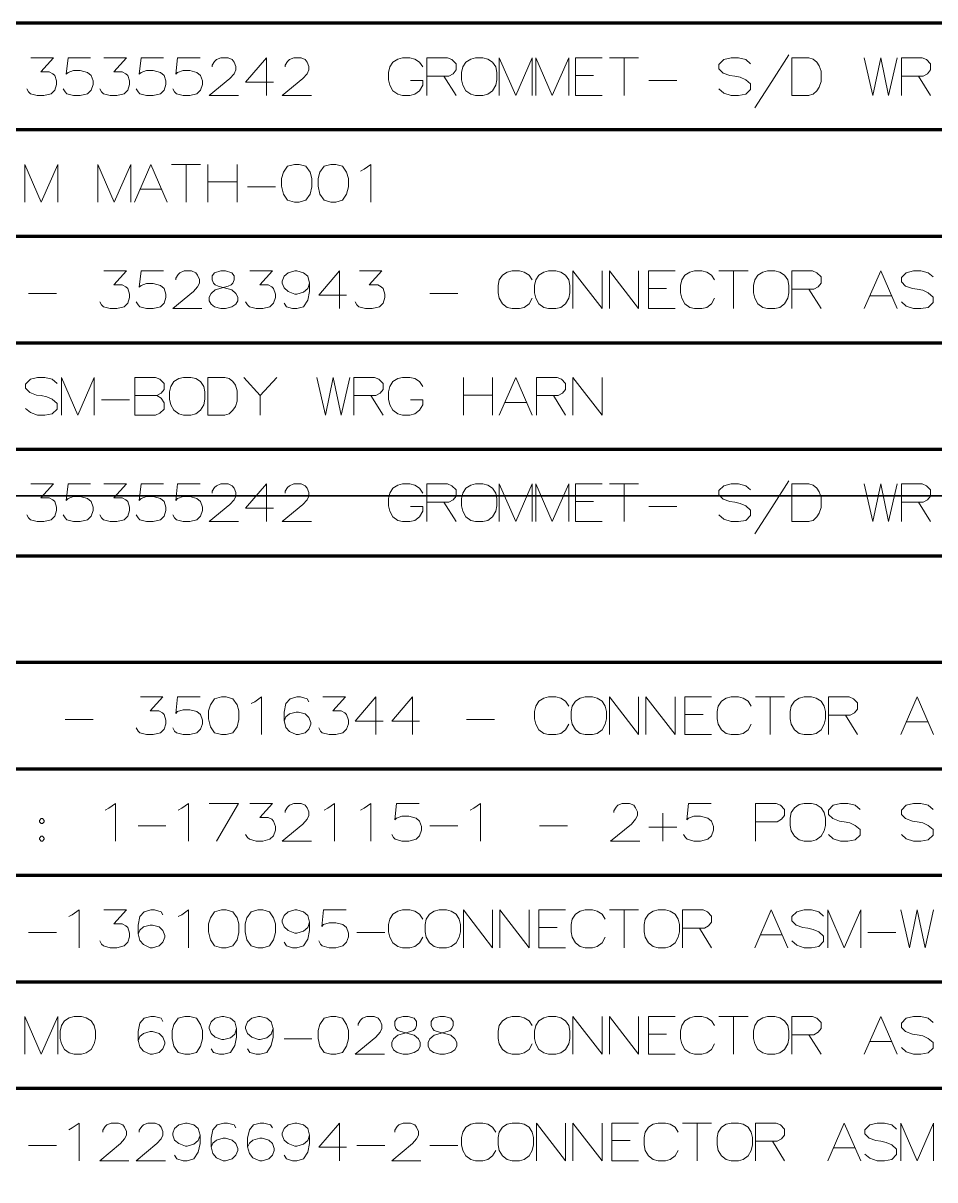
# Model space of a CAD drawing. Header units: millimetres. Extents: x 0 to 174, y 0 to 33.
# Drawn here: x 76.535 to 79.961, y 24.389 to 28.736 of the extents above; entities that cross this region are included whole.
import ezdxf

# ---------------------------------------------------------------- set-up
doc = ezdxf.new("R2010")
doc.units = ezdxf.units.MM
doc.layers.add('PDF_Geomertry', color=7, linetype='Continuous', true_color=0x405f80)

msp = doc.modelspace()

# ---------------------------------------------------------------- linework, layer by layer
at = {"layer": 'PDF_Geomertry', "color": 165, "lineweight": 70, "true_color": 0x5267a5}
for points in [[(70.2461, 27.9353), (70.2461, 27.535), (71.3026, 27.535), (71.3026, 27.9353), (75.611, 27.9353), (75.611, 28.3354), (83.901, 28.3354), (83.901, 28.7357), (75.611, 28.7357)], [(70.2461, 27.535), (70.2461, 27.1347), (71.3026, 27.1347), (71.3026, 27.535), (75.611, 27.535), (75.611, 27.9353), (83.901, 27.9353), (83.901, 28.3354), (85.7837, 28.3354), (85.7837, 28.7357), (83.901, 28.7357)], [(70.2461, 27.1347), (70.2461, 26.7346), (71.3026, 26.7346), (71.3026, 27.1347), (75.611, 27.1347), (75.611, 27.535), (83.901, 27.535), (83.901, 27.9353), (85.7837, 27.9353), (85.7837, 28.3354), (98.9892, 28.3354), (98.9892, 28.7357), (85.7837, 28.7357)], [(70.2461, 26.7346), (70.2461, 26.3343), (71.3026, 26.3343), (71.3026, 26.7346), (75.611, 26.7346), (75.611, 27.1347), (83.901, 27.1347), (83.901, 27.535), (85.7837, 27.535), (85.7837, 27.9353), (98.9892, 27.9353), (98.9892, 28.3354)], [(70.2461, 26.3343), (70.2461, 25.934), (71.3026, 25.934), (71.3026, 26.3343), (75.611, 26.3343), (75.611, 26.7346), (83.901, 26.7346), (83.901, 27.1347), (85.7837, 27.1347), (85.7837, 27.535), (98.9892, 27.535), (98.9892, 27.9353)], [(70.2461, 25.934), (70.2461, 25.5339), (71.3026, 25.5339), (71.3026, 25.934), (75.611, 25.934), (75.611, 26.3343), (83.901, 26.3343), (83.901, 26.7346), (85.7837, 26.7346), (85.7837, 27.1347), (98.9892, 27.1347), (98.9892, 27.535)], [(70.2461, 25.5339), (70.2461, 25.1336), (71.3026, 25.1336), (71.3026, 25.5339), (75.611, 25.5339), (75.611, 25.934), (83.901, 25.934), (83.901, 26.3343), (85.7837, 26.3343), (85.7837, 26.7346), (98.9892, 26.7346), (98.9892, 27.1347)], [(70.2461, 25.1336), (70.2461, 24.7333), (71.3026, 24.7333), (71.3026, 25.1336), (75.611, 25.1336), (75.611, 25.5339), (83.901, 25.5339), (83.901, 25.934), (85.7837, 25.934), (85.7837, 26.3343), (98.9892, 26.3343), (98.9892, 26.7346)], [(70.2461, 24.7333), (70.2461, 24.3332), (71.3026, 24.3332), (71.3026, 24.7333), (75.611, 24.7333), (75.611, 25.1336), (83.901, 25.1336), (83.901, 25.5339), (85.7837, 25.5339), (85.7837, 25.934), (98.9892, 25.934), (98.9892, 26.3343)], [(70.2461, 24.3332), (70.2461, 23.9329), (71.3026, 23.9329), (71.3026, 24.3332), (75.611, 24.3332), (75.611, 24.7333), (83.901, 24.7333), (83.901, 25.1336), (85.7837, 25.1336), (85.7837, 25.5339), (98.9892, 25.5339), (98.9892, 25.934)]]:
    msp.add_lwpolyline(points, dxfattribs=at)
at = {"layer": 'PDF_Geomertry', "color": 18, "lineweight": 13, "true_color": 0x260000}
for points in [[(76.5483, 28.4888), (76.5551, 28.4774), (76.5621, 28.4704), (76.5872, 28.4636), (76.6124, 28.4636), (76.6397, 28.4704), (76.6535, 28.4842), (76.6603, 28.5047), (76.6603, 28.5185), (76.6535, 28.539), (76.6467, 28.5458), (76.6329, 28.5528), (76.601, 28.5528), (76.6489, 28.6053), (76.5643, 28.6053)], [(76.6854, 28.4888), (76.6924, 28.4774), (76.6992, 28.4704), (76.7243, 28.4636), (76.7494, 28.4636), (76.7769, 28.4704), (76.7907, 28.4842), (76.7975, 28.5047), (76.7975, 28.5185), (76.7907, 28.539), (76.7769, 28.5504), (76.7494, 28.5574), (76.7243, 28.5574), (76.7037, 28.5504), (76.6969, 28.5436), (76.7037, 28.6053), (76.7883, 28.6053)], [(76.8226, 28.4888), (76.8294, 28.4774), (76.8364, 28.4704), (76.8615, 28.4636), (76.8867, 28.4636), (76.914, 28.4704), (76.9278, 28.4842), (76.9346, 28.5047), (76.9346, 28.5185), (76.9278, 28.539), (76.921, 28.5458), (76.9072, 28.5528), (76.8753, 28.5528), (76.9232, 28.6053), (76.8386, 28.6053)], [(76.9597, 28.4888), (76.9667, 28.4774), (76.9735, 28.4704), (76.9986, 28.4636), (77.0237, 28.4636), (77.0512, 28.4704), (77.065, 28.4842), (77.0718, 28.5047), (77.0718, 28.5185), (77.065, 28.539), (77.0512, 28.5504), (77.0237, 28.5574), (76.9986, 28.5574), (76.9781, 28.5504), (76.9712, 28.5436), (76.9781, 28.6053), (77.0626, 28.6053)], [(77.0969, 28.4888), (77.1037, 28.4774), (77.1107, 28.4704), (77.1358, 28.4636), (77.161, 28.4636), (77.1883, 28.4704), (77.2021, 28.4842), (77.2089, 28.5047), (77.2089, 28.5185), (77.2021, 28.539), (77.1883, 28.5504), (77.161, 28.5574), (77.1358, 28.5574), (77.1153, 28.5504), (77.1083, 28.5436), (77.1153, 28.6053), (77.1999, 28.6053)], [(77.3439, 28.4636), (77.2342, 28.4636), (77.3118, 28.5276), (77.3278, 28.5458), (77.3347, 28.5596), (77.3347, 28.5733), (77.3278, 28.5893), (77.321, 28.5985), (77.305, 28.6053), (77.2775, 28.6053), (77.2615, 28.5985), (77.2547, 28.5917), (77.2456, 28.5779), (77.2456, 28.571)], [(77.4764, 28.5139), (77.3712, 28.5139), (77.449, 28.6053), (77.449, 28.5367), (77.449, 28.4636)], [(77.6182, 28.4636), (77.5085, 28.4636), (77.5861, 28.5276), (77.6021, 28.5458), (77.609, 28.5596), (77.609, 28.5733), (77.6021, 28.5893), (77.5953, 28.5985), (77.5793, 28.6053), (77.5518, 28.6053), (77.5358, 28.5985), (77.529, 28.5917), (77.5199, 28.5779), (77.5199, 28.571)], [(77.9907, 28.5207), (78.0365, 28.5207), (78.0365, 28.5025), (78.025, 28.4818), (78.0068, 28.4682), (77.9885, 28.4636), (77.961, 28.4636), (77.9428, 28.4682), (77.9244, 28.4818), (77.9131, 28.5025), (77.9085, 28.5231), (77.9085, 28.5504), (77.9131, 28.571), (77.9244, 28.5893), (77.9428, 28.6007), (77.961, 28.6053), (77.9885, 28.6053), (78.0068, 28.6007), (78.025, 28.5893), (78.0365, 28.571)], [(78.0525, 28.5367), (78.1347, 28.5367), (78.1507, 28.5458), (78.1622, 28.5596), (78.1622, 28.5825), (78.1462, 28.5985), (78.1301, 28.6053), (78.0525, 28.6053), (78.0525, 28.4636)], [(78.4479, 28.4636), (78.4479, 28.6053), (78.3862, 28.4636), (78.3244, 28.6053), (78.3244, 28.4636)], [(78.5851, 28.4636), (78.5851, 28.6053), (78.5233, 28.4636), (78.4617, 28.6053), (78.4617, 28.4636)], [(78.7108, 28.4636), (78.6103, 28.4636), (78.6103, 28.6053), (78.7108, 28.6053)], [(78.7382, 28.6053), (78.8479, 28.6053)], [(78.7931, 28.4636), (78.7931, 28.6053)], [(79.2686, 28.5825), (79.2503, 28.5985), (79.2229, 28.6053), (79.1954, 28.6053), (79.1681, 28.5985), (79.1497, 28.5801), (79.1497, 28.5642), (79.1657, 28.5482), (79.1908, 28.539), (79.2092, 28.5367), (79.2297, 28.5322), (79.2503, 28.5231), (79.2686, 28.5071), (79.2686, 28.4864), (79.2503, 28.4682), (79.2229, 28.4636), (79.1954, 28.4636), (79.1681, 28.4728), (79.1497, 28.4888)], [(79.2846, 28.4179), (79.3486, 28.5161), (79.4126, 28.6168)], [(79.4857, 28.4636), (79.504, 28.4682), (79.5178, 28.4818), (79.5269, 28.4956), (79.5337, 28.5161), (79.5337, 28.555), (79.5269, 28.5756), (79.5178, 28.5893), (79.504, 28.6007), (79.4881, 28.6053), (79.424, 28.6053), (79.424, 28.4636), (79.4881, 28.4636)], [(79.6961, 28.6053), (79.7281, 28.4636), (79.7578, 28.6053), (79.7875, 28.4636), (79.8194, 28.6053)], [(79.8356, 28.5367), (79.9178, 28.5367), (79.9337, 28.5458), (79.9453, 28.5596), (79.9453, 28.5825), (79.9292, 28.5985), (79.9132, 28.6053), (79.8356, 28.6053), (79.8356, 28.4636)], [(78.1165, 28.5367), (78.1622, 28.4636)], [(78.6789, 28.539), (78.6103, 28.539)], [(78.8868, 28.5207), (78.9919, 28.5207)], [(79.8994, 28.5367), (79.9453, 28.4636)], [(76.6649, 28.0633), (76.6649, 28.2051), (76.6032, 28.0633), (76.5415, 28.2051), (76.5415, 28.0633)], [(76.9392, 28.0633), (76.9392, 28.2051), (76.8775, 28.0633), (76.8158, 28.2051), (76.8158, 28.0633)], [(76.9529, 28.0633), (77.0147, 28.2051), (77.0764, 28.0633)], [(77.0924, 28.2051), (77.2021, 28.2051)], [(77.1472, 28.0633), (77.1472, 28.2051)], [(77.2296, 28.2051), (77.2296, 28.0633)], [(77.3393, 28.2051), (77.3393, 28.0633)], [(77.8033, 28.18), (77.8171, 28.1868), (77.8422, 28.2051), (77.8422, 28.0633)], [(77.3393, 28.1388), (77.2296, 28.1388)], [(76.9735, 28.1114), (77.0558, 28.1114)], [(77.3781, 28.1206), (77.4833, 28.1206)], [(76.8226, 27.6882), (76.8294, 27.6768), (76.8364, 27.67), (76.8615, 27.6631), (76.8867, 27.6631), (76.914, 27.67), (76.9278, 27.6837), (76.9346, 27.7043), (76.9346, 27.7179), (76.9278, 27.7386), (76.921, 27.7454), (76.9072, 27.7522), (76.8753, 27.7522), (76.9232, 27.8049), (76.8386, 27.8049)], [(76.9597, 27.6882), (76.9667, 27.6768), (76.9735, 27.67), (76.9986, 27.6631), (77.0237, 27.6631), (77.0512, 27.67), (77.065, 27.6837), (77.0718, 27.7043), (77.0718, 27.7179), (77.065, 27.7386), (77.0512, 27.75), (77.0237, 27.7568), (76.9986, 27.7568), (76.9781, 27.75), (76.9712, 27.7431), (76.9781, 27.8049), (77.0626, 27.8049)], [(77.2067, 27.6631), (77.0969, 27.6631), (77.1747, 27.7271), (77.1907, 27.7454), (77.1975, 27.7592), (77.1975, 27.7728), (77.1907, 27.7889), (77.1837, 27.7979), (77.1678, 27.8049), (77.1404, 27.8049), (77.1244, 27.7979), (77.1175, 27.7911), (77.1083, 27.7774), (77.1083, 27.7706)], [(77.3712, 27.6882), (77.3781, 27.6768), (77.385, 27.67), (77.4101, 27.6631), (77.4353, 27.6631), (77.4626, 27.67), (77.4764, 27.6837), (77.4833, 27.7043), (77.4833, 27.7179), (77.4764, 27.7386), (77.4696, 27.7454), (77.4558, 27.7522), (77.4239, 27.7522), (77.4718, 27.8049), (77.3872, 27.8049)], [(77.6112, 27.7592), (77.6044, 27.7843), (77.5885, 27.7979), (77.5633, 27.8049), (77.5564, 27.8049), (77.5312, 27.7979), (77.5153, 27.7843), (77.5085, 27.766), (77.5085, 27.7592), (77.5153, 27.7408), (77.5312, 27.7271), (77.5564, 27.7179), (77.5633, 27.7179), (77.5885, 27.7249), (77.6044, 27.7386), (77.6112, 27.7592), (77.6112, 27.7271), (77.6044, 27.6951), (77.5885, 27.67), (77.5633, 27.6631), (77.5472, 27.6631), (77.5244, 27.67), (77.5153, 27.6837)], [(77.7507, 27.7133), (77.6456, 27.7133), (77.7233, 27.8049), (77.7233, 27.7363), (77.7233, 27.6631)], [(77.7828, 27.6882), (77.7896, 27.6768), (77.7964, 27.67), (77.8215, 27.6631), (77.8468, 27.6631), (77.8742, 27.67), (77.8879, 27.6837), (77.8947, 27.7043), (77.8947, 27.7179), (77.8879, 27.7386), (77.881, 27.7454), (77.8674, 27.7522), (77.8353, 27.7522), (77.8833, 27.8049), (77.7987, 27.8049)], [(78.4479, 27.7019), (78.4365, 27.6814), (78.4182, 27.6676), (78.4, 27.6631), (78.3725, 27.6631), (78.3542, 27.6676), (78.336, 27.6814), (78.3244, 27.7019), (78.3199, 27.7225), (78.3199, 27.75), (78.3244, 27.7706), (78.336, 27.7889), (78.3542, 27.8003), (78.3725, 27.8049), (78.4, 27.8049), (78.4182, 27.8003), (78.4365, 27.7889), (78.4479, 27.7706)], [(78.7108, 27.8049), (78.7108, 27.6631), (78.6011, 27.8049), (78.6011, 27.6631)], [(78.8479, 27.8049), (78.8479, 27.6631), (78.7382, 27.8049), (78.7382, 27.6631)], [(78.9851, 27.6631), (78.8846, 27.6631), (78.8846, 27.8049), (78.9851, 27.8049)], [(79.1337, 27.7019), (79.1222, 27.6814), (79.104, 27.6676), (79.0857, 27.6631), (79.0583, 27.6631), (79.04, 27.6676), (79.0217, 27.6814), (79.0103, 27.7019), (79.0057, 27.7225), (79.0057, 27.75), (79.0103, 27.7706), (79.0217, 27.7889), (79.04, 27.8003), (79.0583, 27.8049), (79.0857, 27.8049), (79.104, 27.8003), (79.1222, 27.7889), (79.1337, 27.7706)], [(79.1497, 27.8049), (79.2594, 27.8049)], [(79.2046, 27.6631), (79.2046, 27.8049)], [(79.424, 27.7363), (79.5064, 27.7363), (79.5224, 27.7454), (79.5337, 27.7592), (79.5337, 27.7819), (79.5178, 27.7979), (79.5018, 27.8049), (79.424, 27.8049), (79.424, 27.6631)], [(79.6961, 27.6631), (79.7578, 27.8049), (79.8194, 27.6631)], [(79.9543, 27.7819), (79.9361, 27.7979), (79.9086, 27.8049), (79.8812, 27.8049), (79.8537, 27.7979), (79.8356, 27.7797), (79.8356, 27.7638), (79.8515, 27.7476), (79.8767, 27.7386), (79.895, 27.7363), (79.9156, 27.7317), (79.9361, 27.7225), (79.9543, 27.7065), (79.9543, 27.686), (79.9361, 27.6676), (79.9086, 27.6631), (79.8812, 27.6631), (79.8537, 27.6722), (79.8356, 27.6882)], [(78.9532, 27.7386), (78.8846, 27.7386)], [(79.4881, 27.7363), (79.5337, 27.6631)], [(76.5551, 27.7203), (76.6603, 27.7203)], [(78.0639, 27.7203), (78.169, 27.7203)], [(79.7167, 27.7111), (79.7989, 27.7111)], [(76.6626, 27.3818), (76.6443, 27.3978), (76.6169, 27.4046), (76.5894, 27.4046), (76.5621, 27.3978), (76.5437, 27.3794), (76.5437, 27.3635), (76.5597, 27.3475), (76.5849, 27.3383), (76.6032, 27.336), (76.6237, 27.3315), (76.6443, 27.3224), (76.6626, 27.3063), (76.6626, 27.2857), (76.6443, 27.2675), (76.6169, 27.2629), (76.5894, 27.2629), (76.5621, 27.2721), (76.5437, 27.2881)], [(76.8021, 27.2629), (76.8021, 27.4046), (76.7403, 27.2629), (76.6786, 27.4046), (76.6786, 27.2629)], [(77.2912, 27.2629), (77.3096, 27.2675), (77.3232, 27.2811), (77.3324, 27.2949), (77.3393, 27.3154), (77.3393, 27.3543), (77.3324, 27.3749), (77.3232, 27.3886), (77.3096, 27.4), (77.2935, 27.4046), (77.2296, 27.4046), (77.2296, 27.2629), (77.2935, 27.2629)], [(77.3644, 27.4046), (77.4261, 27.336), (77.4878, 27.4046)], [(77.6387, 27.4046), (77.6707, 27.2629), (77.7004, 27.4046), (77.7301, 27.2629), (77.7622, 27.4046)], [(77.7782, 27.336), (77.8604, 27.336), (77.8764, 27.3451), (77.8879, 27.3589), (77.8879, 27.3818), (77.8719, 27.3978), (77.8558, 27.4046), (77.7782, 27.4046), (77.7782, 27.2629)], [(77.9907, 27.32), (78.0365, 27.32), (78.0365, 27.3018), (78.025, 27.2811), (78.0068, 27.2675), (77.9885, 27.2629), (77.961, 27.2629), (77.9428, 27.2675), (77.9244, 27.2811), (77.9131, 27.3018), (77.9085, 27.3224), (77.9085, 27.3497), (77.9131, 27.3703), (77.9244, 27.3886), (77.9428, 27.4), (77.961, 27.4046), (77.9885, 27.4046), (78.0068, 27.4), (78.025, 27.3886), (78.0365, 27.3703)], [(78.1896, 27.4046), (78.1896, 27.2629)], [(78.2993, 27.4046), (78.2993, 27.2629)], [(78.3244, 27.2629), (78.3862, 27.4046), (78.4479, 27.2629)], [(78.4639, 27.336), (78.5462, 27.336), (78.5622, 27.3451), (78.5736, 27.3589), (78.5736, 27.3818), (78.5576, 27.3978), (78.5417, 27.4046), (78.4639, 27.4046), (78.4639, 27.2629)], [(78.7108, 27.4046), (78.7108, 27.2629), (78.6011, 27.4046), (78.6011, 27.2629)], [(76.8294, 27.32), (76.9346, 27.32)], [(76.9553, 27.336), (77.0375, 27.336)], [(77.4261, 27.336), (77.4261, 27.2629)], [(77.8422, 27.336), (77.8879, 27.2629)], [(78.2993, 27.3383), (78.1896, 27.3383)], [(78.3451, 27.3108), (78.4274, 27.3108)], [(78.5279, 27.336), (78.5736, 27.2629)], [(76.5483, 26.8878), (76.5551, 26.8764), (76.5621, 26.8694), (76.5872, 26.8626), (76.6124, 26.8626), (76.6397, 26.8694), (76.6535, 26.8832), (76.6603, 26.9038), (76.6603, 26.9175), (76.6535, 26.9381), (76.6467, 26.945), (76.6329, 26.9518), (76.601, 26.9518), (76.6489, 27.0044), (76.5643, 27.0044)], [(76.6854, 26.8878), (76.6924, 26.8764), (76.6992, 26.8694), (76.7243, 26.8626), (76.7494, 26.8626), (76.7769, 26.8694), (76.7907, 26.8832), (76.7975, 26.9038), (76.7975, 26.9175), (76.7907, 26.9381), (76.7769, 26.9494), (76.7494, 26.9564), (76.7243, 26.9564), (76.7037, 26.9494), (76.6969, 26.9426), (76.7037, 27.0044), (76.7883, 27.0044)], [(76.8226, 26.8878), (76.8294, 26.8764), (76.8364, 26.8694), (76.8615, 26.8626), (76.8867, 26.8626), (76.914, 26.8694), (76.9278, 26.8832), (76.9346, 26.9038), (76.9346, 26.9175), (76.9278, 26.9381), (76.921, 26.945), (76.9072, 26.9518), (76.8753, 26.9518), (76.9232, 27.0044), (76.8386, 27.0044)], [(76.9597, 26.8878), (76.9667, 26.8764), (76.9735, 26.8694), (76.9986, 26.8626), (77.0237, 26.8626), (77.0512, 26.8694), (77.065, 26.8832), (77.0718, 26.9038), (77.0718, 26.9175), (77.065, 26.9381), (77.0512, 26.9494), (77.0237, 26.9564), (76.9986, 26.9564), (76.9781, 26.9494), (76.9712, 26.9426), (76.9781, 27.0044), (77.0626, 27.0044)], [(77.0969, 26.8878), (77.1037, 26.8764), (77.1107, 26.8694), (77.1358, 26.8626), (77.161, 26.8626), (77.1883, 26.8694), (77.2021, 26.8832), (77.2089, 26.9038), (77.2089, 26.9175), (77.2021, 26.9381), (77.1883, 26.9494), (77.161, 26.9564), (77.1358, 26.9564), (77.1153, 26.9494), (77.1083, 26.9426), (77.1153, 27.0044), (77.1999, 27.0044)], [(77.3439, 26.8626), (77.2342, 26.8626), (77.3118, 26.9267), (77.3278, 26.945), (77.3347, 26.9586), (77.3347, 26.9724), (77.3278, 26.9883), (77.321, 26.9975), (77.305, 27.0044), (77.2775, 27.0044), (77.2615, 26.9975), (77.2547, 26.9907), (77.2456, 26.9769), (77.2456, 26.9701)], [(77.4764, 26.9129), (77.3712, 26.9129), (77.449, 27.0044), (77.449, 26.9358), (77.449, 26.8626)], [(77.6182, 26.8626), (77.5085, 26.8626), (77.5861, 26.9267), (77.6021, 26.945), (77.609, 26.9586), (77.609, 26.9724), (77.6021, 26.9883), (77.5953, 26.9975), (77.5793, 27.0044), (77.5518, 27.0044), (77.5358, 26.9975), (77.529, 26.9907), (77.5199, 26.9769), (77.5199, 26.9701)], [(77.9907, 26.9199), (78.0365, 26.9199), (78.0365, 26.9015), (78.025, 26.881), (78.0068, 26.8672), (77.9885, 26.8626), (77.961, 26.8626), (77.9428, 26.8672), (77.9244, 26.881), (77.9131, 26.9015), (77.9085, 26.9221), (77.9085, 26.9494), (77.9131, 26.9701), (77.9244, 26.9883), (77.9428, 26.9999), (77.961, 27.0044), (77.9885, 27.0044), (78.0068, 26.9999), (78.025, 26.9883), (78.0365, 26.9701)], [(78.0525, 26.9358), (78.1347, 26.9358), (78.1507, 26.945), (78.1622, 26.9586), (78.1622, 26.9815), (78.1462, 26.9975), (78.1301, 27.0044), (78.0525, 27.0044), (78.0525, 26.8626)], [(78.4479, 26.8626), (78.4479, 27.0044), (78.3862, 26.8626), (78.3244, 27.0044), (78.3244, 26.8626)], [(78.5851, 26.8626), (78.5851, 27.0044), (78.5233, 26.8626), (78.4617, 27.0044), (78.4617, 26.8626)], [(78.7108, 26.8626), (78.6103, 26.8626), (78.6103, 27.0044), (78.7108, 27.0044)], [(78.7382, 27.0044), (78.8479, 27.0044)], [(78.7931, 26.8626), (78.7931, 27.0044)], [(79.2686, 26.9815), (79.2503, 26.9975), (79.2229, 27.0044), (79.1954, 27.0044), (79.1681, 26.9975), (79.1497, 26.9792), (79.1497, 26.9632), (79.1657, 26.9472), (79.1908, 26.9381), (79.2092, 26.9358), (79.2297, 26.9313), (79.2503, 26.9221), (79.2686, 26.9061), (79.2686, 26.8856), (79.2503, 26.8672), (79.2229, 26.8626), (79.1954, 26.8626), (79.1681, 26.8718), (79.1497, 26.8878)], [(79.2846, 26.8169), (79.3486, 26.9153), (79.4126, 27.0158)], [(79.4857, 26.8626), (79.504, 26.8672), (79.5178, 26.881), (79.5269, 26.8946), (79.5337, 26.9153), (79.5337, 26.954), (79.5269, 26.9747), (79.5178, 26.9883), (79.504, 26.9999), (79.4881, 27.0044), (79.424, 27.0044), (79.424, 26.8626), (79.4881, 26.8626)], [(79.6961, 27.0044), (79.7281, 26.8626), (79.7578, 27.0044), (79.7875, 26.8626), (79.8194, 27.0044)], [(79.8356, 26.9358), (79.9178, 26.9358), (79.9337, 26.945), (79.9453, 26.9586), (79.9453, 26.9815), (79.9292, 26.9975), (79.9132, 27.0044), (79.8356, 27.0044), (79.8356, 26.8626)], [(78.1165, 26.9358), (78.1622, 26.8626)], [(78.6789, 26.9381), (78.6103, 26.9381)], [(78.8868, 26.9199), (78.9919, 26.9199)], [(79.8994, 26.9358), (79.9453, 26.8626)], [(76.9597, 26.0874), (76.9667, 26.0758), (76.9735, 26.069), (76.9986, 26.0622), (77.0237, 26.0622), (77.0512, 26.069), (77.065, 26.0828), (77.0718, 26.1033), (77.0718, 26.1171), (77.065, 26.1376), (77.0581, 26.1444), (77.0444, 26.1514), (77.0124, 26.1514), (77.0604, 26.2039), (76.9758, 26.2039)], [(77.0969, 26.0874), (77.1037, 26.0758), (77.1107, 26.069), (77.1358, 26.0622), (77.161, 26.0622), (77.1883, 26.069), (77.2021, 26.0828), (77.2089, 26.1033), (77.2089, 26.1171), (77.2021, 26.1376), (77.1883, 26.149), (77.161, 26.1558), (77.1358, 26.1558), (77.1153, 26.149), (77.1083, 26.1422), (77.1153, 26.2039), (77.1999, 26.2039)], [(77.3918, 26.1788), (77.4056, 26.1856), (77.4307, 26.2039), (77.4307, 26.0622)], [(77.609, 26.1856), (77.6021, 26.1971), (77.5769, 26.2039), (77.5633, 26.2039), (77.5382, 26.1971), (77.5221, 26.1788), (77.5153, 26.1468), (77.5153, 26.1147), (77.5221, 26.0896), (77.5358, 26.0736), (77.561, 26.0622), (77.5701, 26.0622), (77.5953, 26.069), (77.609, 26.0828), (77.6158, 26.101), (77.6158, 26.1079), (77.609, 26.1263), (77.5953, 26.1399), (77.5701, 26.1468), (77.561, 26.1468), (77.5358, 26.1399), (77.5221, 26.1285), (77.5153, 26.1125)], [(77.6456, 26.0874), (77.6525, 26.0758), (77.6593, 26.069), (77.6844, 26.0622), (77.7096, 26.0622), (77.7369, 26.069), (77.7507, 26.0828), (77.7576, 26.1033), (77.7576, 26.1171), (77.7507, 26.1376), (77.7439, 26.1444), (77.7301, 26.1514), (77.6982, 26.1514), (77.7461, 26.2039), (77.6615, 26.2039)], [(77.8879, 26.1125), (77.7828, 26.1125), (77.8604, 26.2039), (77.8604, 26.1353), (77.8604, 26.0622)], [(78.025, 26.1125), (77.9199, 26.1125), (77.9976, 26.2039), (77.9976, 26.1353), (77.9976, 26.0622)], [(78.5851, 26.101), (78.5736, 26.0804), (78.5554, 26.0668), (78.5371, 26.0622), (78.5097, 26.0622), (78.4914, 26.0668), (78.4731, 26.0804), (78.4617, 26.101), (78.4571, 26.1217), (78.4571, 26.149), (78.4617, 26.1696), (78.4731, 26.1879), (78.4914, 26.1993), (78.5097, 26.2039), (78.5371, 26.2039), (78.5554, 26.1993), (78.5736, 26.1879), (78.5851, 26.1696)], [(78.8479, 26.2039), (78.8479, 26.0622), (78.7382, 26.2039), (78.7382, 26.0622)], [(78.9851, 26.2039), (78.9851, 26.0622), (78.8754, 26.2039), (78.8754, 26.0622)], [(79.1222, 26.0622), (79.0217, 26.0622), (79.0217, 26.2039), (79.1222, 26.2039)], [(79.2708, 26.101), (79.2594, 26.0804), (79.2411, 26.0668), (79.2229, 26.0622), (79.1954, 26.0622), (79.1771, 26.0668), (79.1589, 26.0804), (79.1475, 26.101), (79.1429, 26.1217), (79.1429, 26.149), (79.1475, 26.1696), (79.1589, 26.1879), (79.1771, 26.1993), (79.1954, 26.2039), (79.2229, 26.2039), (79.2411, 26.1993), (79.2594, 26.1879), (79.2708, 26.1696)], [(79.2869, 26.2039), (79.3967, 26.2039)], [(79.3418, 26.0622), (79.3418, 26.2039)], [(79.5612, 26.1353), (79.6435, 26.1353), (79.6594, 26.1444), (79.671, 26.1582), (79.671, 26.1811), (79.6549, 26.1971), (79.6389, 26.2039), (79.5612, 26.2039), (79.5612, 26.0622)], [(79.8332, 26.0622), (79.895, 26.2039), (79.9567, 26.0622)], [(79.0903, 26.1376), (79.0217, 26.1376)], [(79.6251, 26.1353), (79.671, 26.0622)], [(76.6924, 26.1193), (76.7975, 26.1193)], [(78.2011, 26.1193), (78.3062, 26.1193)], [(79.8537, 26.1101), (79.9361, 26.1101)], [(76.8432, 25.7785), (76.8569, 25.7854), (76.8821, 25.8036), (76.8821, 25.6619)], [(77.1175, 25.7785), (77.1312, 25.7854), (77.1564, 25.8036), (77.1564, 25.6619)], [(77.2342, 25.8036), (77.3439, 25.8036), (77.2615, 25.6619)], [(77.3712, 25.6871), (77.3781, 25.6757), (77.385, 25.6688), (77.4101, 25.6619), (77.4353, 25.6619), (77.4626, 25.6688), (77.4764, 25.6825), (77.4833, 25.7031), (77.4833, 25.7168), (77.4764, 25.7374), (77.4696, 25.7443), (77.4558, 25.7511), (77.4239, 25.7511), (77.4718, 25.8036), (77.3872, 25.8036)], [(77.6182, 25.6619), (77.5085, 25.6619), (77.5861, 25.726), (77.6021, 25.7443), (77.609, 25.7579), (77.609, 25.7717), (77.6021, 25.7876), (77.5953, 25.7968), (77.5793, 25.8036), (77.5518, 25.8036), (77.5358, 25.7968), (77.529, 25.79), (77.5199, 25.7763), (77.5199, 25.7694)], [(77.6661, 25.7785), (77.6799, 25.7854), (77.705, 25.8036), (77.705, 25.6619)], [(77.8033, 25.7785), (77.8171, 25.7854), (77.8422, 25.8036), (77.8422, 25.6619)], [(77.9199, 25.6871), (77.9268, 25.6757), (77.9336, 25.6688), (77.9587, 25.6619), (77.9839, 25.6619), (78.0114, 25.6688), (78.025, 25.6825), (78.0319, 25.7031), (78.0319, 25.7168), (78.025, 25.7374), (78.0114, 25.7488), (77.9839, 25.7557), (77.9587, 25.7557), (77.9382, 25.7488), (77.9314, 25.7419), (77.9382, 25.8036), (78.0228, 25.8036)], [(78.2147, 25.7785), (78.2285, 25.7854), (78.2536, 25.8036), (78.2536, 25.6619)], [(78.8525, 25.6619), (78.7428, 25.6619), (78.8206, 25.726), (78.8365, 25.7443), (78.8435, 25.7579), (78.8435, 25.7717), (78.8365, 25.7876), (78.8297, 25.7968), (78.8137, 25.8036), (78.7862, 25.8036), (78.7703, 25.7968), (78.7633, 25.79), (78.7543, 25.7763), (78.7543, 25.7694)], [(79.0171, 25.6871), (79.024, 25.6757), (79.0308, 25.6688), (79.056, 25.6619), (79.0811, 25.6619), (79.1086, 25.6688), (79.1222, 25.6825), (79.1292, 25.7031), (79.1292, 25.7168), (79.1222, 25.7374), (79.1086, 25.7488), (79.0811, 25.7557), (79.056, 25.7557), (79.0354, 25.7488), (79.0286, 25.7419), (79.0354, 25.8036), (79.12, 25.8036)], [(79.2869, 25.7351), (79.3692, 25.7351), (79.3851, 25.7443), (79.3967, 25.7579), (79.3967, 25.7808), (79.3806, 25.7968), (79.3646, 25.8036), (79.2869, 25.8036), (79.2869, 25.6619)], [(79.68, 25.7808), (79.6618, 25.7968), (79.6343, 25.8036), (79.6069, 25.8036), (79.5794, 25.7968), (79.5612, 25.7785), (79.5612, 25.7625), (79.5772, 25.7465), (79.6024, 25.7374), (79.6207, 25.7351), (79.6412, 25.7306), (79.6618, 25.7214), (79.68, 25.7054), (79.68, 25.6849), (79.6618, 25.6665), (79.6343, 25.6619), (79.6069, 25.6619), (79.5794, 25.6711), (79.5612, 25.6871)], [(79.9543, 25.7808), (79.9361, 25.7968), (79.9086, 25.8036), (79.8812, 25.8036), (79.8537, 25.7968), (79.8356, 25.7785), (79.8356, 25.7625), (79.8515, 25.7465), (79.8767, 25.7374), (79.895, 25.7351), (79.9156, 25.7306), (79.9361, 25.7214), (79.9543, 25.7054), (79.9543, 25.6849), (79.9361, 25.6665), (79.9086, 25.6619), (79.8812, 25.6619), (79.8537, 25.6711), (79.8356, 25.6871)], [(78.9394, 25.6619), (78.9394, 25.7671)], [(76.9667, 25.719), (77.0718, 25.719)], [(78.0639, 25.719), (78.169, 25.719)], [(78.4754, 25.719), (78.5806, 25.719)], [(78.9919, 25.7146), (78.8868, 25.7146)], [(76.7061, 25.3783), (76.7197, 25.3851), (76.7449, 25.4035), (76.7449, 25.2617)], [(76.8226, 25.2868), (76.8294, 25.2754), (76.8364, 25.2686), (76.8615, 25.2617), (76.8867, 25.2617), (76.914, 25.2686), (76.9278, 25.2822), (76.9346, 25.3029), (76.9346, 25.3165), (76.9278, 25.3371), (76.921, 25.344), (76.9072, 25.3508), (76.8753, 25.3508), (76.9232, 25.4035), (76.8386, 25.4035)], [(77.0604, 25.3851), (77.0535, 25.3965), (77.0283, 25.4035), (77.0147, 25.4035), (76.9896, 25.3965), (76.9735, 25.3783), (76.9667, 25.3463), (76.9667, 25.3143), (76.9735, 25.2892), (76.9872, 25.2732), (77.0124, 25.2617), (77.0215, 25.2617), (77.0467, 25.2686), (77.0604, 25.2822), (77.0672, 25.3006), (77.0672, 25.3074), (77.0604, 25.3257), (77.0467, 25.3394), (77.0215, 25.3463), (77.0124, 25.3463), (76.9872, 25.3394), (76.9735, 25.3281), (76.9667, 25.3119)], [(77.1175, 25.3783), (77.1312, 25.3851), (77.1564, 25.4035), (77.1564, 25.2617)], [(77.6112, 25.3578), (77.6044, 25.3829), (77.5885, 25.3965), (77.5633, 25.4035), (77.5564, 25.4035), (77.5312, 25.3965), (77.5153, 25.3829), (77.5085, 25.3646), (77.5085, 25.3578), (77.5153, 25.3394), (77.5312, 25.3257), (77.5564, 25.3165), (77.5633, 25.3165), (77.5885, 25.3235), (77.6044, 25.3371), (77.6112, 25.3578), (77.6112, 25.3257), (77.6044, 25.2938), (77.5885, 25.2686), (77.5633, 25.2617), (77.5472, 25.2617), (77.5244, 25.2686), (77.5153, 25.2822)], [(77.6456, 25.2868), (77.6525, 25.2754), (77.6593, 25.2686), (77.6844, 25.2617), (77.7096, 25.2617), (77.7369, 25.2686), (77.7507, 25.2822), (77.7576, 25.3029), (77.7576, 25.3165), (77.7507, 25.3371), (77.7369, 25.3486), (77.7096, 25.3554), (77.6844, 25.3554), (77.6639, 25.3486), (77.6569, 25.3417), (77.6639, 25.4035), (77.7485, 25.4035)], [(78.0365, 25.3006), (78.025, 25.28), (78.0068, 25.2663), (77.9885, 25.2617), (77.961, 25.2617), (77.9428, 25.2663), (77.9244, 25.28), (77.9131, 25.3006), (77.9085, 25.3211), (77.9085, 25.3486), (77.9131, 25.3692), (77.9244, 25.3875), (77.9428, 25.3989), (77.961, 25.4035), (77.9885, 25.4035), (78.0068, 25.3989), (78.025, 25.3875), (78.0365, 25.3692)], [(78.2993, 25.4035), (78.2993, 25.2617), (78.1896, 25.4035), (78.1896, 25.2617)], [(78.4365, 25.4035), (78.4365, 25.2617), (78.3268, 25.4035), (78.3268, 25.2617)], [(78.5736, 25.2617), (78.4731, 25.2617), (78.4731, 25.4035), (78.5736, 25.4035)], [(78.7222, 25.3006), (78.7108, 25.28), (78.6925, 25.2663), (78.6743, 25.2617), (78.6468, 25.2617), (78.6285, 25.2663), (78.6103, 25.28), (78.5987, 25.3006), (78.5943, 25.3211), (78.5943, 25.3486), (78.5987, 25.3692), (78.6103, 25.3875), (78.6285, 25.3989), (78.6468, 25.4035), (78.6743, 25.4035), (78.6925, 25.3989), (78.7108, 25.3875), (78.7222, 25.3692)], [(78.7382, 25.4035), (78.8479, 25.4035)], [(78.7931, 25.2617), (78.7931, 25.4035)], [(79.0125, 25.3349), (79.0949, 25.3349), (79.1108, 25.344), (79.1222, 25.3578), (79.1222, 25.3806), (79.1062, 25.3965), (79.0903, 25.4035), (79.0125, 25.4035), (79.0125, 25.2617)], [(79.2846, 25.2617), (79.3462, 25.4035), (79.4081, 25.2617)], [(79.5429, 25.3806), (79.5246, 25.3965), (79.4972, 25.4035), (79.4697, 25.4035), (79.4424, 25.3965), (79.424, 25.3783), (79.424, 25.3624), (79.44, 25.3463), (79.4651, 25.3371), (79.4835, 25.3349), (79.504, 25.3303), (79.5246, 25.3211), (79.5429, 25.3051), (79.5429, 25.2846), (79.5246, 25.2663), (79.4972, 25.2617), (79.4697, 25.2617), (79.4424, 25.2708), (79.424, 25.2868)], [(79.6824, 25.2617), (79.6824, 25.4035), (79.6207, 25.2617), (79.5589, 25.4035), (79.5589, 25.2617)], [(79.8332, 25.4035), (79.8653, 25.2617), (79.895, 25.4035), (79.9247, 25.2617), (79.9567, 25.4035)], [(76.5551, 25.3189), (76.6603, 25.3189)], [(77.7896, 25.3189), (77.8947, 25.3189)], [(78.5417, 25.3371), (78.4731, 25.3371)], [(79.0765, 25.3349), (79.1222, 25.2617)], [(79.3051, 25.3097), (79.3875, 25.3097)], [(79.7097, 25.3189), (79.8149, 25.3189)], [(76.6649, 24.8615), (76.6649, 25.0032), (76.6032, 24.8615), (76.5415, 25.0032), (76.5415, 24.8615)], [(77.0604, 24.9849), (77.0535, 24.9964), (77.0283, 25.0032), (77.0147, 25.0032), (76.9896, 24.9964), (76.9735, 24.9781), (76.9667, 24.9461), (76.9667, 24.914), (76.9735, 24.8889), (76.9872, 24.8729), (77.0124, 24.8615), (77.0215, 24.8615), (77.0467, 24.8683), (77.0604, 24.8821), (77.0672, 24.9003), (77.0672, 24.9072), (77.0604, 24.9254), (77.0467, 24.9392), (77.0215, 24.9461), (77.0124, 24.9461), (76.9872, 24.9392), (76.9735, 24.9278), (76.9667, 24.9118)], [(77.3369, 24.9575), (77.3301, 24.9826), (77.3142, 24.9964), (77.289, 25.0032), (77.2821, 25.0032), (77.2569, 24.9964), (77.241, 24.9826), (77.2342, 24.9643), (77.2342, 24.9575), (77.241, 24.9392), (77.2569, 24.9254), (77.2821, 24.9164), (77.289, 24.9164), (77.3142, 24.9232), (77.3301, 24.9369), (77.3369, 24.9575), (77.3369, 24.9254), (77.3301, 24.8935), (77.3142, 24.8683), (77.289, 24.8615), (77.2729, 24.8615), (77.2501, 24.8683), (77.241, 24.8821)], [(77.4742, 24.9575), (77.4672, 24.9826), (77.4512, 24.9964), (77.4261, 25.0032), (77.4193, 25.0032), (77.3942, 24.9964), (77.3781, 24.9826), (77.3712, 24.9643), (77.3712, 24.9575), (77.3781, 24.9392), (77.3942, 24.9254), (77.4193, 24.9164), (77.4261, 24.9164), (77.4512, 24.9232), (77.4672, 24.9369), (77.4742, 24.9575), (77.4742, 24.9254), (77.4672, 24.8935), (77.4512, 24.8683), (77.4261, 24.8615), (77.4101, 24.8615), (77.3872, 24.8683), (77.3781, 24.8821)], [(77.8925, 24.8615), (77.7828, 24.8615), (77.8604, 24.9254), (77.8764, 24.9438), (77.8833, 24.9575), (77.8833, 24.9713), (77.8764, 24.9872), (77.8696, 24.9964), (77.8536, 25.0032), (77.8261, 25.0032), (77.8101, 24.9964), (77.8033, 24.9894), (77.7942, 24.9758), (77.7942, 24.9689)], [(78.4479, 24.9003), (78.4365, 24.8797), (78.4182, 24.8661), (78.4, 24.8615), (78.3725, 24.8615), (78.3542, 24.8661), (78.336, 24.8797), (78.3244, 24.9003), (78.3199, 24.921), (78.3199, 24.9483), (78.3244, 24.9689), (78.336, 24.9872), (78.3542, 24.9986), (78.3725, 25.0032), (78.4, 25.0032), (78.4182, 24.9986), (78.4365, 24.9872), (78.4479, 24.9689)], [(78.7108, 25.0032), (78.7108, 24.8615), (78.6011, 25.0032), (78.6011, 24.8615)], [(78.8479, 25.0032), (78.8479, 24.8615), (78.7382, 25.0032), (78.7382, 24.8615)], [(78.9851, 24.8615), (78.8846, 24.8615), (78.8846, 25.0032), (78.9851, 25.0032)], [(79.1337, 24.9003), (79.1222, 24.8797), (79.104, 24.8661), (79.0857, 24.8615), (79.0583, 24.8615), (79.04, 24.8661), (79.0217, 24.8797), (79.0103, 24.9003), (79.0057, 24.921), (79.0057, 24.9483), (79.0103, 24.9689), (79.0217, 24.9872), (79.04, 24.9986), (79.0583, 25.0032), (79.0857, 25.0032), (79.104, 24.9986), (79.1222, 24.9872), (79.1337, 24.9689)], [(79.1497, 25.0032), (79.2594, 25.0032)], [(79.2046, 24.8615), (79.2046, 25.0032)], [(79.424, 24.9346), (79.5064, 24.9346), (79.5224, 24.9438), (79.5337, 24.9575), (79.5337, 24.9803), (79.5178, 24.9964), (79.5018, 25.0032), (79.424, 25.0032), (79.424, 24.8615)], [(79.6961, 24.8615), (79.7578, 25.0032), (79.8194, 24.8615)], [(79.9543, 24.9803), (79.9361, 24.9964), (79.9086, 25.0032), (79.8812, 25.0032), (79.8537, 24.9964), (79.8356, 24.9781), (79.8356, 24.9621), (79.8515, 24.9461), (79.8767, 24.9369), (79.895, 24.9346), (79.9156, 24.93), (79.9361, 24.921), (79.9543, 24.9049), (79.9543, 24.8843), (79.9361, 24.8661), (79.9086, 24.8615), (79.8812, 24.8615), (79.8537, 24.8706), (79.8356, 24.8867)], [(77.5153, 24.9186), (77.6204, 24.9186)], [(78.9532, 24.9369), (78.8846, 24.9369)], [(79.4881, 24.9346), (79.5337, 24.8615)], [(79.7167, 24.9094), (79.7989, 24.9094)], [(76.7061, 24.5778), (76.7197, 24.5847), (76.7449, 24.6029), (76.7449, 24.4613)], [(76.9324, 24.4613), (76.8226, 24.4613), (76.9004, 24.5253), (76.9164, 24.5435), (76.9232, 24.5572), (76.9232, 24.571), (76.9164, 24.5869), (76.9094, 24.5961), (76.8935, 24.6029), (76.8661, 24.6029), (76.8501, 24.5961), (76.8432, 24.5893), (76.834, 24.5756), (76.834, 24.5686)], [(77.0696, 24.4613), (76.9597, 24.4613), (77.0375, 24.5253), (77.0535, 24.5435), (77.0604, 24.5572), (77.0604, 24.571), (77.0535, 24.5869), (77.0467, 24.5961), (77.0307, 24.6029), (77.0032, 24.6029), (76.9872, 24.5961), (76.9804, 24.5893), (76.9712, 24.5756), (76.9712, 24.5686)], [(77.1999, 24.5572), (77.1929, 24.5824), (77.1769, 24.5961), (77.1518, 24.6029), (77.145, 24.6029), (77.1199, 24.5961), (77.1037, 24.5824), (77.0969, 24.5642), (77.0969, 24.5572), (77.1037, 24.5389), (77.1199, 24.5253), (77.145, 24.5161), (77.1518, 24.5161), (77.1769, 24.5229), (77.1929, 24.5367), (77.1999, 24.5572), (77.1999, 24.5253), (77.1929, 24.4932), (77.1769, 24.4681), (77.1518, 24.4613), (77.1358, 24.4613), (77.1129, 24.4681), (77.1037, 24.4818)], [(77.3347, 24.5847), (77.3278, 24.5961), (77.3026, 24.6029), (77.289, 24.6029), (77.2639, 24.5961), (77.2478, 24.5778), (77.241, 24.5458), (77.241, 24.5138), (77.2478, 24.4886), (77.2615, 24.4726), (77.2867, 24.4613), (77.2958, 24.4613), (77.321, 24.4681), (77.3347, 24.4818), (77.3415, 24.5001), (77.3415, 24.5069), (77.3347, 24.5253), (77.321, 24.5389), (77.2958, 24.5458), (77.2867, 24.5458), (77.2615, 24.5389), (77.2478, 24.5275), (77.241, 24.5115)], [(77.4718, 24.5847), (77.465, 24.5961), (77.4399, 24.6029), (77.4261, 24.6029), (77.401, 24.5961), (77.385, 24.5778), (77.3781, 24.5458), (77.3781, 24.5138), (77.385, 24.4886), (77.3987, 24.4726), (77.4239, 24.4613), (77.4329, 24.4613), (77.4582, 24.4681), (77.4718, 24.4818), (77.4787, 24.5001), (77.4787, 24.5069), (77.4718, 24.5253), (77.4582, 24.5389), (77.4329, 24.5458), (77.4239, 24.5458), (77.3987, 24.5389), (77.385, 24.5275), (77.3781, 24.5115)], [(77.6112, 24.5572), (77.6044, 24.5824), (77.5885, 24.5961), (77.5633, 24.6029), (77.5564, 24.6029), (77.5312, 24.5961), (77.5153, 24.5824), (77.5085, 24.5642), (77.5085, 24.5572), (77.5153, 24.5389), (77.5312, 24.5253), (77.5564, 24.5161), (77.5633, 24.5161), (77.5885, 24.5229), (77.6044, 24.5367), (77.6112, 24.5572), (77.6112, 24.5253), (77.6044, 24.4932), (77.5885, 24.4681), (77.5633, 24.4613), (77.5472, 24.4613), (77.5244, 24.4681), (77.5153, 24.4818)], [(77.7507, 24.5115), (77.6456, 24.5115), (77.7233, 24.6029), (77.7233, 24.5344), (77.7233, 24.4613)], [(78.0296, 24.4613), (77.9199, 24.4613), (77.9976, 24.5253), (78.0136, 24.5435), (78.0204, 24.5572), (78.0204, 24.571), (78.0136, 24.5869), (78.0068, 24.5961), (77.9907, 24.6029), (77.9633, 24.6029), (77.9474, 24.5961), (77.9404, 24.5893), (77.9314, 24.5756), (77.9314, 24.5686)], [(78.3108, 24.5001), (78.2993, 24.4796), (78.2811, 24.4658), (78.2628, 24.4613), (78.2353, 24.4613), (78.2171, 24.4658), (78.1987, 24.4796), (78.1874, 24.5001), (78.1828, 24.5207), (78.1828, 24.5481), (78.1874, 24.5686), (78.1987, 24.5869), (78.2171, 24.5983), (78.2353, 24.6029), (78.2628, 24.6029), (78.2811, 24.5983), (78.2993, 24.5869), (78.3108, 24.5686)], [(78.5736, 24.6029), (78.5736, 24.4613), (78.4639, 24.6029), (78.4639, 24.4613)], [(78.7108, 24.6029), (78.7108, 24.4613), (78.6011, 24.6029), (78.6011, 24.4613)], [(78.8479, 24.4613), (78.7474, 24.4613), (78.7474, 24.6029), (78.8479, 24.6029)], [(78.9965, 24.5001), (78.9851, 24.4796), (78.9668, 24.4658), (78.9486, 24.4613), (78.9211, 24.4613), (78.9028, 24.4658), (78.8846, 24.4796), (78.8731, 24.5001), (78.8686, 24.5207), (78.8686, 24.5481), (78.8731, 24.5686), (78.8846, 24.5869), (78.9028, 24.5983), (78.9211, 24.6029), (78.9486, 24.6029), (78.9668, 24.5983), (78.9851, 24.5869), (78.9965, 24.5686)], [(79.0125, 24.6029), (79.1222, 24.6029)], [(79.0674, 24.4613), (79.0674, 24.6029)], [(79.2869, 24.5344), (79.3692, 24.5344), (79.3851, 24.5435), (79.3967, 24.5572), (79.3967, 24.5801), (79.3806, 24.5961), (79.3646, 24.6029), (79.2869, 24.6029), (79.2869, 24.4613)], [(79.5589, 24.4613), (79.6207, 24.6029), (79.6824, 24.4613)], [(79.8172, 24.5801), (79.7989, 24.5961), (79.7715, 24.6029), (79.744, 24.6029), (79.7167, 24.5961), (79.6983, 24.5778), (79.6983, 24.5618), (79.7143, 24.5458), (79.7394, 24.5367), (79.7578, 24.5344), (79.7783, 24.5299), (79.7989, 24.5207), (79.8172, 24.5047), (79.8172, 24.484), (79.7989, 24.4658), (79.7715, 24.4613), (79.744, 24.4613), (79.7167, 24.4704), (79.6983, 24.4864)], [(79.9567, 24.4613), (79.9567, 24.6029), (79.895, 24.4613), (79.8332, 24.6029), (79.8332, 24.4613)], [(76.5551, 24.5183), (76.6603, 24.5183)], [(77.7896, 24.5183), (77.8947, 24.5183)], [(78.0639, 24.5183), (78.169, 24.5183)], [(78.816, 24.5367), (78.7474, 24.5367)], [(79.3508, 24.5344), (79.3967, 24.4613)], [(79.5794, 24.5093), (79.6618, 24.5093)]]:
    msp.add_lwpolyline(points, dxfattribs=at)
for points in [[(78.2353, 28.6053), (78.2171, 28.6007), (78.1987, 28.5893), (78.1874, 28.571), (78.1828, 28.5504), (78.1828, 28.5231), (78.1874, 28.5025), (78.1987, 28.4818), (78.2171, 28.4682), (78.2353, 28.4636), (78.2628, 28.4636), (78.2811, 28.4682), (78.2993, 28.4818), (78.3108, 28.5025), (78.3154, 28.5231), (78.3154, 28.5504), (78.3108, 28.571), (78.2993, 28.5893), (78.2811, 28.6007), (78.2628, 28.6053), (78.2353, 28.6053)], [(77.5542, 28.2051), (77.529, 28.1982), (77.5131, 28.1754), (77.5061, 28.1525), (77.5061, 28.1228), (77.5131, 28.0931), (77.529, 28.0701), (77.5542, 28.0633), (77.5724, 28.0633), (77.5976, 28.0701), (77.6136, 28.0931), (77.6204, 28.1206), (77.6204, 28.1525), (77.6136, 28.1754), (77.5976, 28.1982), (77.5724, 28.2051), (77.5542, 28.2051)], [(77.6913, 28.2051), (77.6661, 28.1982), (77.6501, 28.1754), (77.6433, 28.1525), (77.6433, 28.1228), (77.6501, 28.0931), (77.6661, 28.0701), (77.6913, 28.0633), (77.7096, 28.0633), (77.7347, 28.0701), (77.7507, 28.0931), (77.7576, 28.1206), (77.7576, 28.1525), (77.7507, 28.1754), (77.7347, 28.1982), (77.7096, 28.2051), (77.6913, 28.2051)], [(77.3187, 27.734), (77.2683, 27.7476), (77.2569, 27.7522), (77.2501, 27.7592), (77.2456, 27.7706), (77.2456, 27.7865), (77.2547, 27.7979), (77.2775, 27.8049), (77.2958, 27.8049), (77.3187, 27.7979), (77.3278, 27.7865), (77.3278, 27.7706), (77.3232, 27.7592), (77.3164, 27.7522), (77.305, 27.7476), (77.2569, 27.734), (77.241, 27.7203), (77.2342, 27.7065), (77.2342, 27.6928), (77.241, 27.6792), (77.2547, 27.67), (77.2775, 27.6631), (77.2958, 27.6631), (77.3187, 27.67), (77.3347, 27.6792), (77.3415, 27.6928), (77.3415, 27.7065), (77.3347, 27.7203)], [(78.5097, 27.8049), (78.4914, 27.8003), (78.4731, 27.7889), (78.4617, 27.7706), (78.4571, 27.75), (78.4571, 27.7225), (78.4617, 27.7019), (78.4731, 27.6814), (78.4914, 27.6676), (78.5097, 27.6631), (78.5371, 27.6631), (78.5554, 27.6676), (78.5736, 27.6814), (78.5851, 27.7019), (78.5897, 27.7225), (78.5897, 27.75), (78.5851, 27.7706), (78.5736, 27.7889), (78.5554, 27.8003), (78.5371, 27.8049), (78.5097, 27.8049)], [(79.3326, 27.8049), (79.3143, 27.8003), (79.296, 27.7889), (79.2846, 27.7706), (79.28, 27.75), (79.28, 27.7225), (79.2846, 27.7019), (79.296, 27.6814), (79.3143, 27.6676), (79.3326, 27.6631), (79.36, 27.6631), (79.3783, 27.6676), (79.3967, 27.6814), (79.4081, 27.7019), (79.4126, 27.7225), (79.4126, 27.75), (79.4081, 27.7706), (79.3967, 27.7889), (79.3783, 27.8003), (79.36, 27.8049), (79.3326, 27.8049)], [(77.0329, 27.2629), (77.0489, 27.2697), (77.065, 27.2857), (77.065, 27.3086), (77.0535, 27.3269), (77.0375, 27.336), (77.0535, 27.3451), (77.065, 27.3589), (77.065, 27.3818), (77.0489, 27.3978), (77.0329, 27.4046), (76.9553, 27.4046), (76.9553, 27.2629)], [(77.1381, 27.4046), (77.1199, 27.4), (77.1015, 27.3886), (77.0901, 27.3703), (77.0856, 27.3497), (77.0856, 27.3224), (77.0901, 27.3018), (77.1015, 27.2811), (77.1199, 27.2675), (77.1381, 27.2629), (77.1656, 27.2629), (77.1837, 27.2675), (77.2021, 27.2811), (77.2135, 27.3018), (77.2181, 27.3224), (77.2181, 27.3497), (77.2135, 27.3703), (77.2021, 27.3886), (77.1837, 27.4), (77.1656, 27.4046), (77.1381, 27.4046)], [(78.2353, 27.0044), (78.2171, 26.9999), (78.1987, 26.9883), (78.1874, 26.9701), (78.1828, 26.9494), (78.1828, 26.9221), (78.1874, 26.9015), (78.1987, 26.881), (78.2171, 26.8672), (78.2353, 26.8626), (78.2628, 26.8626), (78.2811, 26.8672), (78.2993, 26.881), (78.3108, 26.9015), (78.3154, 26.9221), (78.3154, 26.9494), (78.3108, 26.9701), (78.2993, 26.9883), (78.2811, 26.9999), (78.2628, 27.0044), (78.2353, 27.0044)], [(77.2799, 26.2039), (77.2547, 26.1971), (77.2387, 26.1742), (77.2318, 26.1514), (77.2318, 26.1217), (77.2387, 26.0919), (77.2547, 26.069), (77.2799, 26.0622), (77.2981, 26.0622), (77.3232, 26.069), (77.3393, 26.0919), (77.3461, 26.1193), (77.3461, 26.1514), (77.3393, 26.1742), (77.3232, 26.1971), (77.2981, 26.2039), (77.2799, 26.2039)], [(78.6468, 26.2039), (78.6285, 26.1993), (78.6103, 26.1879), (78.5987, 26.1696), (78.5943, 26.149), (78.5943, 26.1217), (78.5987, 26.101), (78.6103, 26.0804), (78.6285, 26.0668), (78.6468, 26.0622), (78.6743, 26.0622), (78.6925, 26.0668), (78.7108, 26.0804), (78.7222, 26.101), (78.7268, 26.1217), (78.7268, 26.149), (78.7222, 26.1696), (78.7108, 26.1879), (78.6925, 26.1993), (78.6743, 26.2039), (78.6468, 26.2039)], [(79.4697, 26.2039), (79.4515, 26.1993), (79.4332, 26.1879), (79.4218, 26.1696), (79.4172, 26.149), (79.4172, 26.1217), (79.4218, 26.101), (79.4332, 26.0804), (79.4515, 26.0668), (79.4697, 26.0622), (79.4972, 26.0622), (79.5154, 26.0668), (79.5337, 26.0804), (79.5451, 26.101), (79.5497, 26.1217), (79.5497, 26.149), (79.5451, 26.1696), (79.5337, 26.1879), (79.5154, 26.1993), (79.4972, 26.2039), (79.4697, 26.2039)], [(79.4697, 25.8036), (79.4515, 25.7992), (79.4332, 25.7876), (79.4218, 25.7694), (79.4172, 25.7488), (79.4172, 25.7214), (79.4218, 25.7008), (79.4332, 25.6803), (79.4515, 25.6665), (79.4697, 25.6619), (79.4972, 25.6619), (79.5154, 25.6665), (79.5337, 25.6803), (79.5451, 25.7008), (79.5497, 25.7214), (79.5497, 25.7488), (79.5451, 25.7694), (79.5337, 25.7876), (79.5154, 25.7992), (79.4972, 25.8036), (79.4697, 25.8036)], [(76.6032, 25.7282), (76.6078, 25.7282), (76.6146, 25.7351), (76.6146, 25.7397), (76.6078, 25.7465), (76.6032, 25.7465), (76.5964, 25.7397), (76.5964, 25.7351), (76.6032, 25.7282)], [(76.6146, 25.6688), (76.6146, 25.6733), (76.6078, 25.6803), (76.6032, 25.6803), (76.5964, 25.6733), (76.5964, 25.6688), (76.6032, 25.6619), (76.6078, 25.6619)], [(77.2799, 25.4035), (77.2547, 25.3965), (77.2387, 25.3738), (77.2318, 25.3508), (77.2318, 25.3211), (77.2387, 25.2914), (77.2547, 25.2686), (77.2799, 25.2617), (77.2981, 25.2617), (77.3232, 25.2686), (77.3393, 25.2914), (77.3461, 25.3189), (77.3461, 25.3508), (77.3393, 25.3738), (77.3232, 25.3965), (77.2981, 25.4035), (77.2799, 25.4035)], [(77.4169, 25.4035), (77.3918, 25.3965), (77.3758, 25.3738), (77.369, 25.3508), (77.369, 25.3211), (77.3758, 25.2914), (77.3918, 25.2686), (77.4169, 25.2617), (77.4353, 25.2617), (77.4604, 25.2686), (77.4764, 25.2914), (77.4833, 25.3189), (77.4833, 25.3508), (77.4764, 25.3738), (77.4604, 25.3965), (77.4353, 25.4035), (77.4169, 25.4035)], [(78.0982, 25.4035), (78.0799, 25.3989), (78.0617, 25.3875), (78.0501, 25.3692), (78.0456, 25.3486), (78.0456, 25.3211), (78.0501, 25.3006), (78.0617, 25.28), (78.0799, 25.2663), (78.0982, 25.2617), (78.1256, 25.2617), (78.1439, 25.2663), (78.1622, 25.28), (78.1736, 25.3006), (78.1782, 25.3211), (78.1782, 25.3486), (78.1736, 25.3692), (78.1622, 25.3875), (78.1439, 25.3989), (78.1256, 25.4035), (78.0982, 25.4035)], [(78.9211, 25.4035), (78.9028, 25.3989), (78.8846, 25.3875), (78.8731, 25.3692), (78.8686, 25.3486), (78.8686, 25.3211), (78.8731, 25.3006), (78.8846, 25.28), (78.9028, 25.2663), (78.9211, 25.2617), (78.9486, 25.2617), (78.9668, 25.2663), (78.9851, 25.28), (78.9965, 25.3006), (79.0011, 25.3211), (79.0011, 25.3486), (78.9965, 25.3692), (78.9851, 25.3875), (78.9668, 25.3989), (78.9486, 25.4035), (78.9211, 25.4035)], [(76.7267, 25.0032), (76.7083, 24.9986), (76.69, 24.9872), (76.6786, 24.9689), (76.674, 24.9483), (76.674, 24.921), (76.6786, 24.9003), (76.69, 24.8797), (76.7083, 24.8661), (76.7267, 24.8615), (76.754, 24.8615), (76.7724, 24.8661), (76.7907, 24.8797), (76.8021, 24.9003), (76.8067, 24.921), (76.8067, 24.9483), (76.8021, 24.9689), (76.7907, 24.9872), (76.7724, 24.9986), (76.754, 25.0032), (76.7267, 25.0032)], [(77.1426, 25.0032), (77.1175, 24.9964), (77.1015, 24.9735), (77.0947, 24.9506), (77.0947, 24.921), (77.1015, 24.8913), (77.1175, 24.8683), (77.1426, 24.8615), (77.161, 24.8615), (77.1861, 24.8683), (77.2021, 24.8913), (77.2089, 24.9186), (77.2089, 24.9506), (77.2021, 24.9735), (77.1861, 24.9964), (77.161, 25.0032), (77.1426, 25.0032)], [(77.6913, 25.0032), (77.6661, 24.9964), (77.6501, 24.9735), (77.6433, 24.9506), (77.6433, 24.921), (77.6501, 24.8913), (77.6661, 24.8683), (77.6913, 24.8615), (77.7096, 24.8615), (77.7347, 24.8683), (77.7507, 24.8913), (77.7576, 24.9186), (77.7576, 24.9506), (77.7507, 24.9735), (77.7347, 24.9964), (77.7096, 25.0032), (77.6913, 25.0032)], [(78.0044, 24.9324), (77.9542, 24.9461), (77.9428, 24.9506), (77.9358, 24.9575), (77.9314, 24.9689), (77.9314, 24.9849), (77.9404, 24.9964), (77.9633, 25.0032), (77.9817, 25.0032), (78.0044, 24.9964), (78.0136, 24.9849), (78.0136, 24.9689), (78.009, 24.9575), (78.0022, 24.9506), (77.9907, 24.9461), (77.9428, 24.9324), (77.9268, 24.9186), (77.9199, 24.9049), (77.9199, 24.8913), (77.9268, 24.8775), (77.9404, 24.8683), (77.9633, 24.8615), (77.9817, 24.8615), (78.0044, 24.8683), (78.0204, 24.8775), (78.0274, 24.8913), (78.0274, 24.9049), (78.0204, 24.9186)], [(78.1417, 24.9324), (78.0914, 24.9461), (78.0799, 24.9506), (78.0731, 24.9575), (78.0685, 24.9689), (78.0685, 24.9849), (78.0776, 24.9964), (78.1004, 25.0032), (78.1187, 25.0032), (78.1417, 24.9964), (78.1507, 24.9849), (78.1507, 24.9689), (78.1462, 24.9575), (78.1393, 24.9506), (78.1279, 24.9461), (78.0799, 24.9324), (78.0639, 24.9186), (78.0571, 24.9049), (78.0571, 24.8913), (78.0639, 24.8775), (78.0776, 24.8683), (78.1004, 24.8615), (78.1187, 24.8615), (78.1417, 24.8683), (78.1576, 24.8775), (78.1644, 24.8913), (78.1644, 24.9049), (78.1576, 24.9186)], [(78.5097, 25.0032), (78.4914, 24.9986), (78.4731, 24.9872), (78.4617, 24.9689), (78.4571, 24.9483), (78.4571, 24.921), (78.4617, 24.9003), (78.4731, 24.8797), (78.4914, 24.8661), (78.5097, 24.8615), (78.5371, 24.8615), (78.5554, 24.8661), (78.5736, 24.8797), (78.5851, 24.9003), (78.5897, 24.921), (78.5897, 24.9483), (78.5851, 24.9689), (78.5736, 24.9872), (78.5554, 24.9986), (78.5371, 25.0032), (78.5097, 25.0032)], [(79.3326, 25.0032), (79.3143, 24.9986), (79.296, 24.9872), (79.2846, 24.9689), (79.28, 24.9483), (79.28, 24.921), (79.2846, 24.9003), (79.296, 24.8797), (79.3143, 24.8661), (79.3326, 24.8615), (79.36, 24.8615), (79.3783, 24.8661), (79.3967, 24.8797), (79.4081, 24.9003), (79.4126, 24.921), (79.4126, 24.9483), (79.4081, 24.9689), (79.3967, 24.9872), (79.3783, 24.9986), (79.36, 25.0032), (79.3326, 25.0032)], [(78.3725, 24.6029), (78.3542, 24.5983), (78.336, 24.5869), (78.3244, 24.5686), (78.3199, 24.5481), (78.3199, 24.5207), (78.3244, 24.5001), (78.336, 24.4796), (78.3542, 24.4658), (78.3725, 24.4613), (78.4, 24.4613), (78.4182, 24.4658), (78.4365, 24.4796), (78.4479, 24.5001), (78.4525, 24.5207), (78.4525, 24.5481), (78.4479, 24.5686), (78.4365, 24.5869), (78.4182, 24.5983), (78.4, 24.6029), (78.3725, 24.6029)], [(79.1954, 24.6029), (79.1771, 24.5983), (79.1589, 24.5869), (79.1475, 24.5686), (79.1429, 24.5481), (79.1429, 24.5207), (79.1475, 24.5001), (79.1589, 24.4796), (79.1771, 24.4658), (79.1954, 24.4613), (79.2229, 24.4613), (79.2411, 24.4658), (79.2594, 24.4796), (79.2708, 24.5001), (79.2754, 24.5207), (79.2754, 24.5481), (79.2708, 24.5686), (79.2594, 24.5869), (79.2411, 24.5983), (79.2229, 24.6029), (79.1954, 24.6029)]]:
    msp.add_lwpolyline(points, close=True, dxfattribs=at)
at = {"layer": 'PDF_Geomertry', "color": 1, "lineweight": 35}
msp.add_lwpolyline([(70.3032, 26.9596), (98.9257, 26.9596)], dxfattribs=at)

doc.saveas('drawing.dxf')
